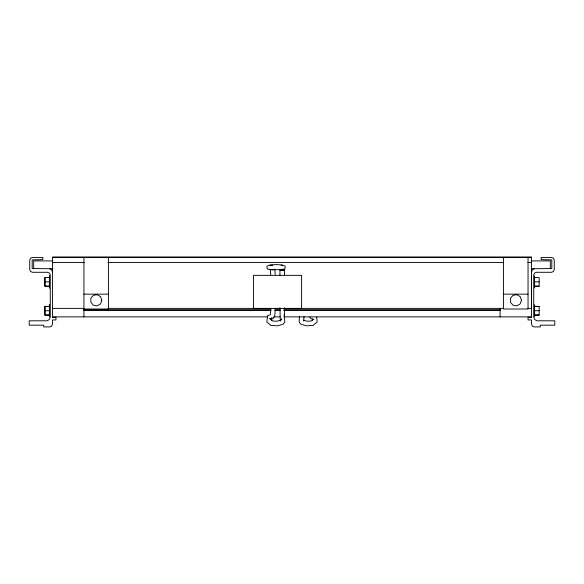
<?xml version="1.0" encoding="UTF-8"?>
<svg xmlns="http://www.w3.org/2000/svg" width="584" height="584" viewBox="0 0 584 584"><rect width="100%" height="100%" fill="white"/><g stroke="black" fill="none" stroke-linecap="round" stroke-linejoin="round"><path stroke-width="0.88" d="M279.933 307.695L280.276 321.025L281.729 318.886L280.561 320.185L276.947 321.244L272.837 321.017L269.72 318.389L270.83 319.725M279.94 275.473L279.94 270.107L284.488 270.1L284.488 275.495M284.481 307.834L284.525 317.587L284.233 314.732L284.831 322.273L283.079 324.215L277.59 325.821L270.969 325.456L266.844 321.981L267.538 315.652L270.304 314.82L270.742 310.228M531.542 307.812L531.542 275.787M303.724 321.025L304.023 316.616M275.195 310.688L274.655 316.506L272.867 318.718L271.494 319.134M299.388 316.696L299.169 322.273L300.921 324.215L306.41 325.821L313.031 325.456L317.156 321.981L316.711 317.141M271.385 320.39L271.896 317.338M531.542 272.29L532.374 269.625L534.163 268.793M313.031 319.441L311.162 321.017L307.053 321.244L303.439 320.185M282.108 269.669L284.934 268.998L285.153 266.129C279.546 263.953 272.546 264.267 266.932 266.122L267.158 268.99L272.962 269.823L271.575 269.487M280.685 269.757L283.474 269.085M281.043 265.114L282.474 265.026M284.488 270.1L279.94 270.107M49.523 277.568L44.851 277.539L44.851 286.197L49.399 286.175M44.851 281.868L49.399 281.853M49.523 286.218L44.983 286.233L44.983 277.582M49.399 306.374L44.851 306.388L44.851 315.046L49.399 315.024M49.523 306.418L44.983 306.432L44.983 315.083L49.523 315.068M44.851 310.717L49.399 310.703M52.458 257.354L531.542 257.354M52.801 260.924L33.66 260.924L33.66 268.793M531.199 260.924L550.34 260.924L550.34 268.793M52.458 262.566L84.337 262.566M108.018 262.566L503.306 262.566M527.899 262.566L531.542 262.566M52.801 268.793L32.193 268.516L32.193 259.895L42.844 259.617L42.844 257.427L32.354 257.427L30.558 258.259L29.726 260.055L29.726 269.669L30.558 271.458L32.354 272.29L47.647 272.29L49.443 273.122L50.275 274.918L50.275 317.302L49.165 319.689L46.778 320.798L29.2 320.798L29.2 325.186L43.712 325.186L43.712 326.93L49.837 326.93L51.626 326.098L52.458 324.31L52.458 319.937L55.955 319.937L55.955 317.316L52.458 317.316L52.458 257.07L531.542 257.07L531.542 317.316L528.045 317.316L528.045 319.937L531.542 319.937L531.542 324.31L532.374 326.098L534.163 326.93L540.288 326.93L540.288 325.186L554.8 325.186L554.8 320.798L537.222 320.798L534.834 319.689L533.725 317.302L533.725 274.918L534.557 273.122L536.353 272.29L551.646 272.29L553.442 271.458L554.274 269.669L554.274 260.055L553.442 258.259L551.646 257.427L541.156 257.427L541.156 259.617L551.807 259.895L551.807 268.516L531.199 268.793M270.02 269.669L280.517 269.669M83.928 294.146L108.412 294.146M503.569 294.146L528.045 294.146M52.458 308.381L84.337 308.381M108.018 308.381L271.049 308.381M274.692 308.381L280.159 308.381M283.802 308.381L503.306 308.381M527.899 308.381L531.542 308.381M83.928 309.009L108.412 309.009L108.412 257.427M83.424 309.973L271.049 309.973M274.692 309.973L280.159 309.973M283.802 309.973L500.576 309.973M83.424 310.119L271.049 310.119M274.692 310.119L280.159 310.119M283.802 310.119L500.576 310.119M52.458 316.878L267.406 316.878M273.786 316.878L280.159 316.878M283.802 316.878L531.542 316.878M534.601 277.524L539.149 277.582L539.149 286.233L534.601 286.218M534.601 281.853L539.149 281.868M534.601 286.175L539.149 286.197M539.149 306.388L534.601 306.374L539.149 306.432L539.149 315.083L534.601 315.068M534.601 310.703L539.149 310.717M534.601 315.024L539.149 315.046M269.655 265.026L272.713 265.187M313.885 319.55L311.133 318.718L309.797 317.061M49.837 268.793L51.626 269.625L52.458 272.29M312.36 318.864L312.615 320.39M274.808 269.093L275.217 274.443M270.312 269.866L270.757 274.684M534.601 275.874L534.601 287.985M534.601 304.724L534.601 316.835M528.045 257.427L528.045 309.009L503.569 309.009L503.569 257.427M500.072 308.659L500.072 316.878M83.928 257.427L83.928 316.878M49.523 275.918L49.523 277.072M49.523 286.832L49.523 287.985M49.523 304.768L49.523 305.921M49.523 314.17L49.523 316.835M49.399 275.874L49.399 287.941M49.399 304.724L49.399 316.791M101.85 300.271L100.521 303.921L97.156 305.863L93.331 305.191L90.834 302.213L90.834 298.322L93.331 295.343L97.156 294.672L100.521 296.614L101.85 300.271M521.49 300.271L520.161 303.921L516.789 305.863L512.964 305.191L510.467 302.213L510.467 298.322L512.964 295.343L516.789 294.672L520.161 296.614L521.49 300.271M301.614 275.349L253.536 275.349L253.536 308.571L301.614 308.571L301.614 275.349"/></g></svg>
